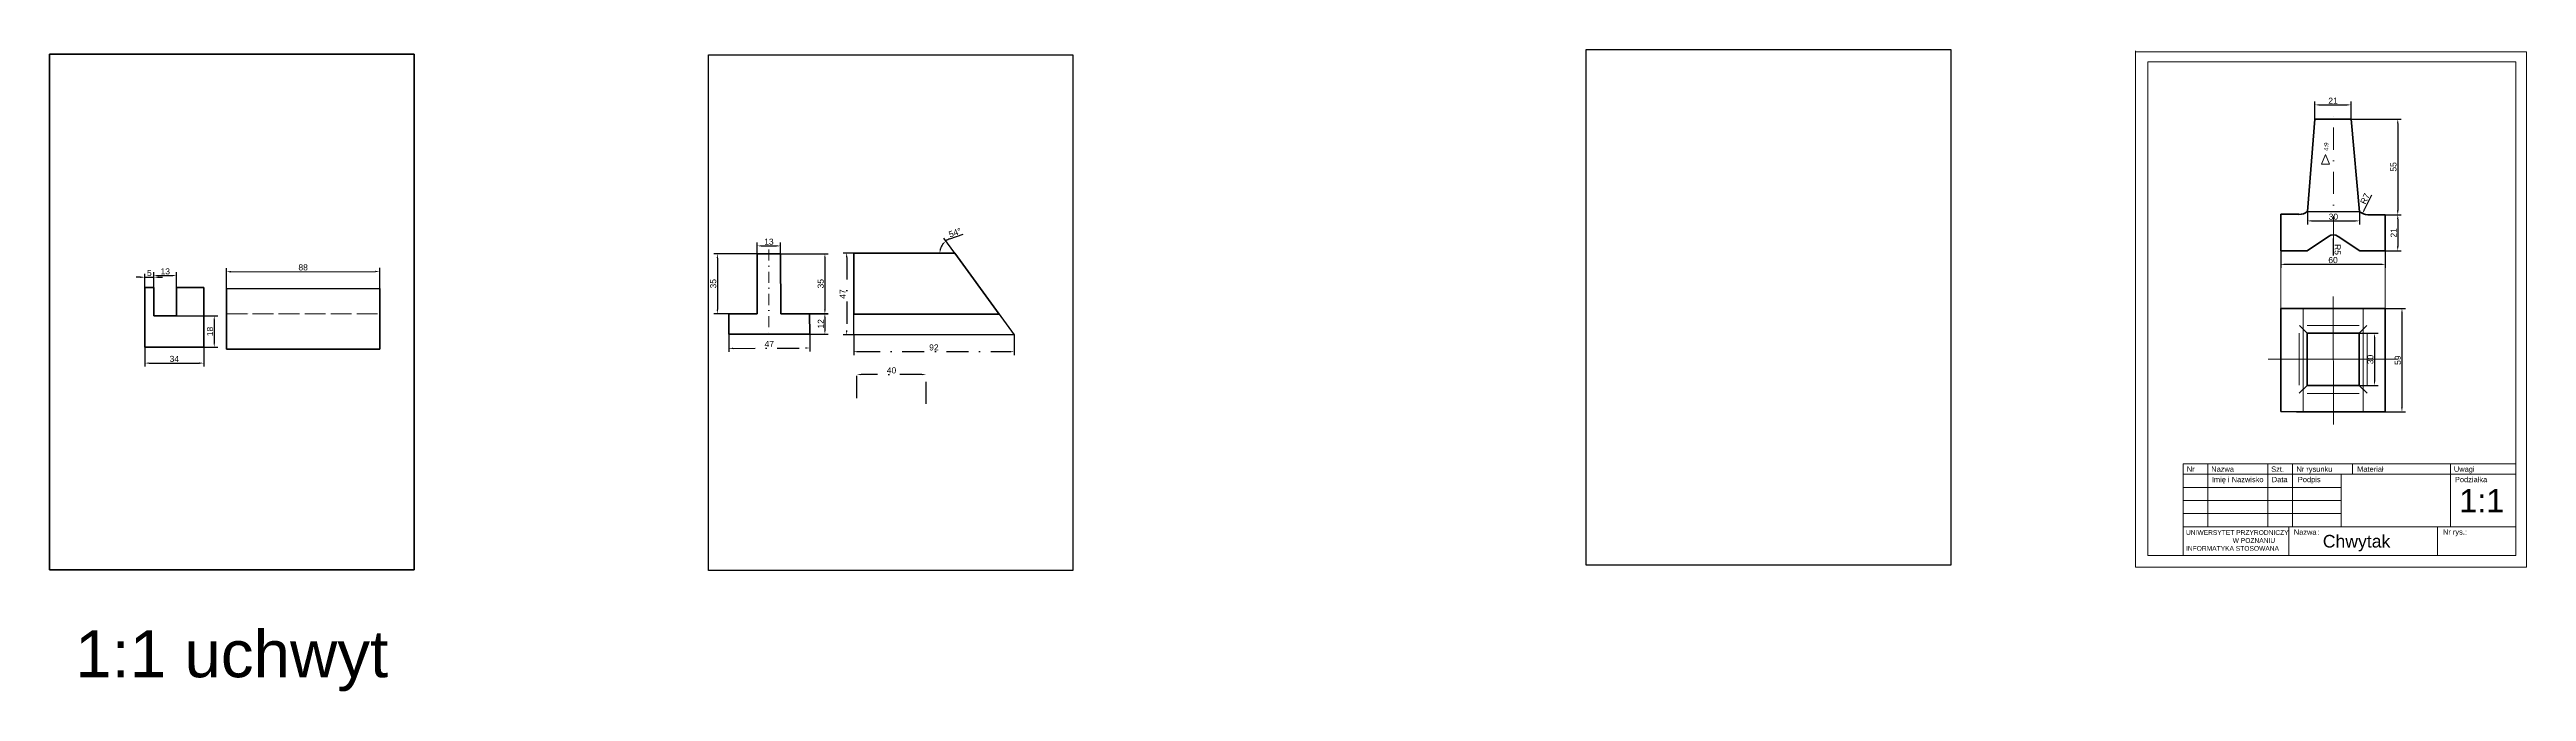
# Model space of a CAD drawing. Header units: millimetres. Extents: x 12400 to 13826, y 6030 to 6400.
import ezdxf

# ---------------------------------------------------------------- set-up
doc = ezdxf.new("R2010")
doc.units = ezdxf.units.MM
for name, pattern in [('ACAD_ISO02W100', [15, 12, -3]), ('ACAD_ISO03W100', [30, 12, -18]), ('ACAD_ISO10W100', [18, 12, -3, 0, -3]), ('KRESKAKROPKA', [25.4, 12.7, -6.35, 0, -6.35])]:
    doc.linetypes.add(name, pattern=pattern)
for name, color, linetype, lineweight in [('linia ciągła cięka', 7, 'Continuous', 30), ('linia ciągła gruba', 7, 'Continuous', 50), ('linia cięka ciągła', 7, 'Continuous', 15), ('linia kreskowa', 7, 'ACAD_ISO02W100', 15), ('linia punktowa cienka', 7, 'KRESKAKROPKA', 15)]:
    doc.layers.add(name, color=color, linetype=linetype, lineweight=lineweight)
doc.styles.get("Standard").update_dxf_attribs({"font": 'arial.ttf'})
doc.dimstyles.new('ISO-25', dxfattribs={"dimtxt": 3.5, "dimasz": 2.5, "dimexe": 2, "dimexo": 0, "dimtad": 1, "dimdec": 0, "dimtxsty": 'Standard', "dimcen": 2.5, "dimadec": 0, "dimazin": 0, "dimtfac": 1, "dimtdec": 0, "dimtmove": 0, "dimatfit": 3, "dimfxl": 1, "dimarcsym": 0})

# ---------------------------------------------------------------- blocks, each defined once
blk = doc.blocks.new('*D4')
at = {"layer": 'Defpoints', "color": 0, "transparency": 16777216}
for p in [(12454.6, 6228.5), (12488.6, 6228.5), (12488.6, 6219.4)]:
    blk.add_point(p, dxfattribs=at)
at = {"layer": 'linia cięka ciągła', "color": 0, "lineweight": -2, "transparency": 16777216}
for p, q in [((12454.6, 6228.5), (12454.6, 6217.4)), ((12488.6, 6228.5), (12488.6, 6217.4)), ((12457.1, 6219.4), (12486.1, 6219.4))]:
    blk.add_line(p, q, dxfattribs=at)
at = {"layer": 'linia cięka ciągła', "color": 0, "transparency": 16777216}
for points in [[(12457.1, 6219.8), (12457.1, 6219), (12454.6, 6219.4)], [(12486.1, 6219.8), (12486.1, 6219), (12488.6, 6219.4)]]:
    blk.add_solid(points, dxfattribs=at)
at = {"layer": 'linia cięka ciągła', "color": 0, "transparency": 16777216, "insert": (12471.6, 6221.8), "char_height": 3.5, "attachment_point": 5}
blk.add_mtext('34', dxfattribs=at)
blk = doc.blocks.new('*D8')
at = {"layer": 'Defpoints', "color": 0, "transparency": 16777216}
for p in [(12459.8, 6268.9), (12454.6, 6262.9), (12459.8, 6262.9)]:
    blk.add_point(p, dxfattribs=at)
at = {"layer": 'linia cięka ciągła', "color": 0, "lineweight": -2, "transparency": 16777216}
for p, q in [((12452.1, 6268.9), (12449.6, 6268.9)), ((12454.6, 6262.9), (12454.6, 6270.9)), ((12454.6, 6268.9), (12459.8, 6268.9)), ((12459.8, 6262.9), (12459.8, 6270.9)), ((12462.3, 6268.9), (12464.8, 6268.9))]:
    blk.add_line(p, q, dxfattribs=at)
at = {"layer": 'linia cięka ciągła', "color": 0, "transparency": 16777216}
for points in [[(12452.1, 6269.3), (12452.1, 6268.4), (12454.6, 6268.9)], [(12462.3, 6269.3), (12462.3, 6268.4), (12459.8, 6268.9)]]:
    blk.add_solid(points, dxfattribs=at)
at = {"layer": 'linia cięka ciągła', "color": 0, "transparency": 16777216, "insert": (12457.2, 6271.3), "char_height": 3.5, "attachment_point": 5}
blk.add_mtext('5', dxfattribs=at)
blk = doc.blocks.new('*D9')
at = {"layer": 'Defpoints', "color": 0, "transparency": 16777216}
for p in [(12472.9, 6269.8), (12459.8, 6262.9), (12472.9, 6262.9)]:
    blk.add_point(p, dxfattribs=at)
at = {"layer": 'linia cięka ciągła', "color": 0, "lineweight": -2, "transparency": 16777216}
for p, q in [((12459.8, 6262.9), (12459.8, 6271.8)), ((12462.3, 6269.8), (12470.4, 6269.8)), ((12472.9, 6262.9), (12472.9, 6271.8))]:
    blk.add_line(p, q, dxfattribs=at)
at = {"layer": 'linia cięka ciągła', "color": 0, "transparency": 16777216}
for points in [[(12462.3, 6270.2), (12462.3, 6269.4), (12459.8, 6269.8)], [(12470.4, 6270.2), (12470.4, 6269.4), (12472.9, 6269.8)]]:
    blk.add_solid(points, dxfattribs=at)
at = {"layer": 'linia cięka ciągła', "color": 0, "transparency": 16777216, "insert": (12466.4, 6272.2), "char_height": 3.5, "attachment_point": 5}
blk.add_mtext('13', dxfattribs=at)
blk = doc.blocks.new('*D10')
at = {"layer": 'Defpoints', "color": 0, "transparency": 16777216}
for p in [(12589.9, 6272.2), (12501.7, 6262.1), (12589.9, 6262.3)]:
    blk.add_point(p, dxfattribs=at)
at = {"layer": 'linia cięka ciągła', "color": 0, "lineweight": -2, "transparency": 16777216}
for p, q in [((12501.7, 6262.1), (12501.7, 6274)), ((12504.2, 6272), (12587.4, 6272.2)), ((12589.9, 6262.3), (12589.9, 6274.2))]:
    blk.add_line(p, q, dxfattribs=at)
at = {"layer": 'linia cięka ciągła', "color": 0, "transparency": 16777216}
for points in [[(12504.2, 6272.5), (12504.2, 6271.6), (12501.7, 6272)], [(12587.4, 6272.6), (12587.4, 6271.8), (12589.9, 6272.2)]]:
    blk.add_solid(points, dxfattribs=at)
at = {"layer": 'linia cięka ciągła', "color": 0, "transparency": 16777216, "insert": (12545.8, 6274.5), "char_height": 3.5, "attachment_point": 5, "rotation": 0.1253}
blk.add_mtext('88', dxfattribs=at)
blk = doc.blocks.new('*D11')
at = {"layer": 'Defpoints', "color": 0, "transparency": 16777216}
for p in [(12472.9, 6246.7), (12472.9, 6228.5), (12494.6, 6228.5)]:
    blk.add_point(p, dxfattribs=at)
at = {"layer": 'linia cięka ciągła', "color": 0, "lineweight": -2, "transparency": 16777216}
for p, q in [((12472.9, 6246.7), (12496.6, 6246.7)), ((12494.6, 6244.2), (12494.6, 6231)), ((12472.9, 6228.5), (12496.6, 6228.5))]:
    blk.add_line(p, q, dxfattribs=at)
at = {"layer": 'linia cięka ciągła', "color": 0, "transparency": 16777216}
for points in [[(12494.2, 6244.2), (12495, 6244.2), (12494.6, 6246.7)], [(12494.2, 6231), (12495, 6231), (12494.6, 6228.5)]]:
    blk.add_solid(points, dxfattribs=at)
at = {"layer": 'linia cięka ciągła', "color": 0, "transparency": 16777216, "insert": (12492.2, 6237.6), "char_height": 3.5, "attachment_point": 5, "rotation": 90}
blk.add_mtext('18', dxfattribs=at)
blk = doc.blocks.new('*D14')
at = {"layer": 'Defpoints', "color": 0, "transparency": 16777216}
for p in [(12807.4, 6282.4), (12820.8, 6286.9), (12820.8, 6282.4)]:
    blk.add_point(p, dxfattribs=at)
at = {"layer": 'linia cięka ciągła', "color": 0, "lineweight": -2, "transparency": 16777216}
for p, q in [((12807.4, 6282.4), (12807.4, 6288.9)), ((12809.9, 6286.9), (12818.3, 6286.9)), ((12820.8, 6282.4), (12820.8, 6288.9))]:
    blk.add_line(p, q, dxfattribs=at)
at = {"layer": 'linia cięka ciągła', "color": 0, "transparency": 16777216}
for points in [[(12809.9, 6287.3), (12809.9, 6286.5), (12807.4, 6286.9)], [(12818.3, 6287.3), (12818.3, 6286.5), (12820.8, 6286.9)]]:
    blk.add_solid(points, dxfattribs=at)
at = {"layer": 'linia cięka ciągła', "color": 0, "transparency": 16777216, "insert": (12814.1, 6289.3), "char_height": 3.5, "attachment_point": 5}
blk.add_mtext('13', dxfattribs=at)
blk = doc.blocks.new('*D16')
at = {"layer": 'Defpoints', "color": 0, "transparency": 16777216}
for p in [(12837.5, 6247.9), (12837.5, 6236.1), (12846.3, 6236.1)]:
    blk.add_point(p, dxfattribs=at)
at = {"layer": 'linia cięka ciągła', "color": 0, "lineweight": -2, "transparency": 16777216}
for p, q in [((12837.5, 6247.9), (12848.3, 6247.9)), ((12837.5, 6236.1), (12848.3, 6236.1)), ((12846.3, 6245.4), (12846.3, 6238.6))]:
    blk.add_line(p, q, dxfattribs=at)
at = {"layer": 'linia cięka ciągła', "color": 0, "transparency": 16777216}
for points in [[(12845.9, 6245.4), (12846.8, 6245.4), (12846.3, 6247.9)], [(12845.9, 6238.6), (12846.8, 6238.6), (12846.3, 6236.1)]]:
    blk.add_solid(points, dxfattribs=at)
at = {"layer": 'linia cięka ciągła', "color": 0, "transparency": 16777216, "insert": (12844, 6242), "char_height": 3.5, "attachment_point": 5, "rotation": 90}
blk.add_mtext('12', dxfattribs=at)
blk = doc.blocks.new('*D17')
at = {"layer": 'Defpoints', "color": 0, "transparency": 16777216}
for p in [(12807.4, 6282.4), (12784.4, 6247.7), (12807.4, 6247.7)]:
    blk.add_point(p, dxfattribs=at)
at = {"layer": 'linia cięka ciągła', "color": 0, "lineweight": -2, "transparency": 16777216}
for p, q in [((12807.4, 6282.4), (12782.4, 6282.4)), ((12784.4, 6279.9), (12784.4, 6250.2)), ((12807.4, 6247.7), (12782.4, 6247.7))]:
    blk.add_line(p, q, dxfattribs=at)
at = {"layer": 'linia cięka ciągła', "color": 0, "transparency": 16777216}
for points in [[(12784, 6279.9), (12784.8, 6279.9), (12784.4, 6282.4)], [(12784, 6250.2), (12784.8, 6250.2), (12784.4, 6247.7)]]:
    blk.add_solid(points, dxfattribs=at)
at = {"layer": 'linia cięka ciągła', "color": 0, "transparency": 16777216, "insert": (12782, 6265.1), "char_height": 3.5, "attachment_point": 5, "rotation": 90}
blk.add_mtext('35', dxfattribs=at)
blk = doc.blocks.new('*D18')
at = {"layer": 'Defpoints', "color": 0, "transparency": 16777216}
for p in [(12820.8, 6282.4), (12821, 6247.8), (12846.3, 6247.8)]:
    blk.add_point(p, dxfattribs=at)
at = {"layer": 'linia cięka ciągła', "color": 0, "lineweight": -2, "transparency": 16777216}
for p, q in [((12820.8, 6282.4), (12848.3, 6282.4)), ((12846.3, 6279.9), (12846.3, 6250.3)), ((12821, 6247.8), (12848.3, 6247.8))]:
    blk.add_line(p, q, dxfattribs=at)
at = {"layer": 'linia cięka ciągła', "color": 0, "transparency": 16777216}
for points in [[(12845.9, 6279.9), (12846.8, 6279.9), (12846.3, 6282.4)], [(12845.9, 6250.3), (12846.8, 6250.3), (12846.3, 6247.8)]]:
    blk.add_solid(points, dxfattribs=at)
at = {"layer": 'linia cięka ciągła', "color": 0, "transparency": 16777216, "insert": (12843.9, 6265.1), "char_height": 3.5, "attachment_point": 5, "rotation": 90}
blk.add_mtext('35', dxfattribs=at)
blk = doc.blocks.new('*D19')
at = {"layer": 'Defpoints', "color": 0, "transparency": 16777216}
for p in [(12790.9, 6236), (12837.6, 6236.1), (12837.6, 6228.1)]:
    blk.add_point(p, dxfattribs=at)
at = {"layer": 'linia punktowa cienka', "color": 0, "lineweight": -2, "transparency": 16777216}
for p, q in [((12790.9, 6236), (12790.9, 6225.9)), ((12837.6, 6236.1), (12837.6, 6226.1)), ((12793.4, 6227.9), (12835.1, 6228.1))]:
    blk.add_line(p, q, dxfattribs=at)
at = {"layer": 'linia punktowa cienka', "color": 0, "transparency": 16777216}
for points in [[(12793.4, 6228.3), (12793.4, 6227.5), (12790.9, 6227.9)], [(12835.1, 6228.5), (12835.1, 6227.7), (12837.6, 6228.1)]]:
    blk.add_solid(points, dxfattribs=at)
at = {"layer": 'linia punktowa cienka', "color": 0, "transparency": 16777216, "insert": (12814.3, 6230.4), "char_height": 3.5, "attachment_point": 5, "rotation": 0.1947}
blk.add_mtext('47', dxfattribs=at)
blk = doc.blocks.new('*D20')
at = {"layer": 'Defpoints', "color": 0, "transparency": 16777216}
for p in [(12862.9, 6282.8), (12858.9, 6235.7), (12862.9, 6235.7)]:
    blk.add_point(p, dxfattribs=at)
at = {"layer": 'linia punktowa cienka', "color": 0, "lineweight": -2, "transparency": 16777216}
for p, q in [((12862.9, 6282.8), (12856.9, 6282.8)), ((12858.9, 6280.3), (12858.9, 6238.2)), ((12862.9, 6235.7), (12856.9, 6235.7))]:
    blk.add_line(p, q, dxfattribs=at)
at = {"layer": 'linia punktowa cienka', "color": 0, "transparency": 16777216}
for points in [[(12858.4, 6280.3), (12859.3, 6280.3), (12858.9, 6282.8)], [(12858.4, 6238.2), (12859.3, 6238.2), (12858.9, 6235.7)]]:
    blk.add_solid(points, dxfattribs=at)
at = {"layer": 'linia punktowa cienka', "color": 0, "transparency": 16777216, "insert": (12856.5, 6259.2), "char_height": 3.5, "attachment_point": 5, "rotation": 90}
blk.add_mtext('47', dxfattribs=at)
blk = doc.blocks.new('*D22')
at = {"layer": 'Defpoints', "color": 0, "transparency": 16777216}
for p in [(12862.9, 6235.7), (12955.3, 6235.7), (12955.3, 6226)]:
    blk.add_point(p, dxfattribs=at)
at = {"layer": 'linia punktowa cienka', "color": 0, "lineweight": -2, "transparency": 16777216}
for p, q in [((12862.9, 6235.7), (12862.9, 6224)), ((12955.3, 6235.7), (12955.3, 6224)), ((12865.4, 6226), (12952.8, 6226))]:
    blk.add_line(p, q, dxfattribs=at)
at = {"layer": 'linia punktowa cienka', "color": 0, "transparency": 16777216}
for points in [[(12865.4, 6226.4), (12865.4, 6225.5), (12862.9, 6226)], [(12952.8, 6226.4), (12952.8, 6225.5), (12955.3, 6226)]]:
    blk.add_solid(points, dxfattribs=at)
at = {"layer": 'linia punktowa cienka', "color": 0, "transparency": 16777216, "insert": (12909.1, 6228.4), "char_height": 3.5, "attachment_point": 5}
blk.add_mtext('92', dxfattribs=at)
blk = doc.blocks.new('*D23')
at = {"layer": 'Defpoints', "color": 0, "transparency": 16777216}
for p in [(12864.7, 6212.8), (12864.7, 6199.3), (12904.7, 6195.9)]:
    blk.add_point(p, dxfattribs=at)
at = {"layer": 'linia punktowa cienka', "color": 0, "lineweight": -2, "transparency": 16777216}
for p, q in [((12864.7, 6199.3), (12864.7, 6214.8)), ((12902.2, 6212.8), (12867.2, 6212.8)), ((12904.7, 6195.9), (12904.7, 6214.8))]:
    blk.add_line(p, q, dxfattribs=at)
at = {"layer": 'linia punktowa cienka', "color": 0, "transparency": 16777216}
for points in [[(12867.2, 6213.2), (12867.2, 6212.4), (12864.7, 6212.8)], [(12902.2, 6213.2), (12902.2, 6212.4), (12904.7, 6212.8)]]:
    blk.add_solid(points, dxfattribs=at)
at = {"layer": 'linia punktowa cienka', "color": 0, "transparency": 16777216, "insert": (12884.7, 6215.2), "char_height": 3.5, "attachment_point": 5}
blk.add_mtext('40', dxfattribs=at)
blk = doc.blocks.new('*D25')
at = {"layer": 'Defpoints', "color": 0, "transparency": 16777216}
for p in [(12862.9, 6282.8), (12912.9, 6285.4), (12921.1, 6282.8), (12921.1, 6282.8), (12946.7, 6247.6)]:
    blk.add_point(p, dxfattribs=at)
at = {"layer": 'linia ciągła cięka', "color": 0, "lineweight": -2, "transparency": 16777216}
for p, q in [((12918.3, 6290.9), (12925.9, 6293.6)), ((12921.1, 6282.8), (12914.9, 6291.3))]:
    blk.add_line(p, q, dxfattribs=at)
for start, end in [(142.6877, 163.3397), (109.3671, 126.0274)]:
    blk.add_arc((12921.1, 6282.8), 8.63, start, end, dxfattribs=at)
at = {"layer": 'linia ciągła cięka', "color": 0, "transparency": 16777216}
for points in [[(12913.3, 6285.2), (12912.4, 6285.3), (12912.5, 6282.8)], [(12914, 6288.3), (12914.6, 6287.7), (12916, 6289.7)]]:
    blk.add_solid(points, dxfattribs=at)
at = {"layer": 'linia ciągła cięka', "color": 0, "transparency": 16777216, "insert": (12921.3, 6294.5), "char_height": 3.5, "attachment_point": 5, "rotation": 19.3671}
blk.add_mtext('54°', dxfattribs=at)
blk = doc.blocks.new('*D28')
at = {"layer": 'Defpoints', "color": 0, "transparency": 16777216}
for p in [(13730, 6236.6), (13730, 6206.5), (13738.9, 6206.5)]:
    blk.add_point(p, dxfattribs=at)
at = {"layer": 'linia ciągła cięka', "color": 0, "lineweight": -2, "transparency": 16777216}
for p, q in [((13730, 6236.6), (13740.9, 6236.6)), ((13738.9, 6234.1), (13738.9, 6209)), ((13730, 6206.5), (13740.9, 6206.5))]:
    blk.add_line(p, q, dxfattribs=at)
at = {"layer": 'linia ciągła cięka', "color": 0, "transparency": 16777216}
for points in [[(13738.5, 6234.1), (13739.3, 6234.1), (13738.9, 6236.6)], [(13738.5, 6209), (13739.3, 6209), (13738.9, 6206.5)]]:
    blk.add_solid(points, dxfattribs=at)
at = {"layer": 'linia ciągła cięka', "color": 0, "transparency": 16777216, "insert": (13736.5, 6221.5), "char_height": 3.5, "attachment_point": 5, "rotation": 90}
blk.add_mtext('30', dxfattribs=at)
blk = doc.blocks.new('*D29')
at = {"layer": 'Defpoints', "color": 0, "transparency": 16777216}
for p in [(13745.1, 6250.9), (13745.1, 6191.4), (13754.7, 6191.4)]:
    blk.add_point(p, dxfattribs=at)
at = {"layer": 'linia ciągła cięka', "color": 0, "lineweight": -2, "transparency": 16777216}
for p, q in [((13745.1, 6250.9), (13756.7, 6250.9)), ((13754.7, 6248.4), (13754.7, 6193.9)), ((13745.1, 6191.4), (13756.7, 6191.4))]:
    blk.add_line(p, q, dxfattribs=at)
at = {"layer": 'linia ciągła cięka', "color": 0, "transparency": 16777216}
for points in [[(13754.3, 6248.4), (13755.1, 6248.4), (13754.7, 6250.9)], [(13754.2, 6193.9), (13755.1, 6193.9), (13754.7, 6191.4)]]:
    blk.add_solid(points, dxfattribs=at)
at = {"layer": 'linia ciągła cięka', "color": 0, "transparency": 16777216, "insert": (13752.3, 6221.1), "char_height": 3.5, "attachment_point": 5, "rotation": 89.9458}
blk.add_mtext('59', dxfattribs=at)
blk = doc.blocks.new('*D30')
at = {"layer": 'Defpoints', "color": 0, "transparency": 16777216}
for p in [(13745.1, 6304.8), (13745.1, 6284.1), (13752.3, 6284.1)]:
    blk.add_point(p, dxfattribs=at)
at = {"layer": 'linia ciągła cięka', "color": 0, "lineweight": -2, "transparency": 16777216}
for p, q in [((13745.1, 6304.8), (13754.3, 6304.8)), ((13752.3, 6302.3), (13752.3, 6286.6)), ((13745.1, 6284.1), (13754.3, 6284.1))]:
    blk.add_line(p, q, dxfattribs=at)
at = {"layer": 'linia ciągła cięka', "color": 0, "transparency": 16777216}
for points in [[(13751.8, 6302.3), (13752.7, 6302.3), (13752.3, 6304.8)], [(13751.8, 6286.6), (13752.7, 6286.6), (13752.3, 6284.1)]]:
    blk.add_solid(points, dxfattribs=at)
at = {"layer": 'linia ciągła cięka', "color": 0, "transparency": 16777216, "insert": (13749.9, 6294.4), "char_height": 3.5, "attachment_point": 5, "rotation": 90}
blk.add_mtext('21', dxfattribs=at)
blk = doc.blocks.new('*D31')
at = {"layer": 'Defpoints', "color": 0, "transparency": 16777216}
for p in [(13725.4, 6359.9), (13745.1, 6304.8), (13752.3, 6304.8)]:
    blk.add_point(p, dxfattribs=at)
at = {"layer": 'linia ciągła cięka', "color": 0, "lineweight": -2, "transparency": 16777216}
for p, q in [((13725.4, 6359.9), (13754.3, 6359.9)), ((13752.3, 6357.4), (13752.3, 6307.3)), ((13745.1, 6304.8), (13754.3, 6304.8))]:
    blk.add_line(p, q, dxfattribs=at)
at = {"layer": 'linia ciągła cięka', "color": 0, "transparency": 16777216}
for points in [[(13751.8, 6357.4), (13752.7, 6357.4), (13752.3, 6359.9)], [(13751.8, 6307.3), (13752.7, 6307.3), (13752.3, 6304.8)]]:
    blk.add_solid(points, dxfattribs=at)
at = {"layer": 'linia ciągła cięka', "color": 0, "transparency": 16777216, "insert": (13749.8, 6332.4), "char_height": 3.5, "attachment_point": 5, "rotation": 90}
blk.add_mtext('55', dxfattribs=at)
blk = doc.blocks.new('*D32')
at = {"layer": 'Defpoints', "color": 0, "transparency": 16777216}
for p in [(13725.4, 6368.1), (13704.5, 6359.9), (13725.4, 6359.9)]:
    blk.add_point(p, dxfattribs=at)
at = {"layer": 'linia ciągła cięka', "color": 0, "lineweight": -2, "transparency": 16777216}
for p, q in [((13704.5, 6359.9), (13704.5, 6370.1)), ((13707, 6368.1), (13722.9, 6368.1)), ((13725.4, 6359.9), (13725.4, 6370.1))]:
    blk.add_line(p, q, dxfattribs=at)
at = {"layer": 'linia ciągła cięka', "color": 0, "transparency": 16777216}
for points in [[(13707, 6368.5), (13707, 6367.7), (13704.5, 6368.1)], [(13722.9, 6368.5), (13722.9, 6367.7), (13725.4, 6368.1)]]:
    blk.add_solid(points, dxfattribs=at)
at = {"layer": 'linia ciągła cięka', "color": 0, "transparency": 16777216, "insert": (13715, 6370.5), "char_height": 3.5, "attachment_point": 5}
blk.add_mtext('21', dxfattribs=at)
blk = doc.blocks.new('*D33')
at = {"layer": 'Defpoints', "color": 0, "transparency": 16777216}
for p in [(13684.9, 6284.1), (13745.1, 6284.1), (13745.1, 6276.3)]:
    blk.add_point(p, dxfattribs=at)
at = {"layer": 'linia ciągła cięka', "color": 0, "lineweight": -2, "transparency": 16777216}
for p, q in [((13684.9, 6284.1), (13684.9, 6274.3)), ((13745.1, 6284.1), (13745.1, 6274.3)), ((13687.4, 6276.3), (13742.6, 6276.3))]:
    blk.add_line(p, q, dxfattribs=at)
at = {"layer": 'linia ciągła cięka', "color": 0, "transparency": 16777216}
for points in [[(13687.4, 6276.7), (13687.4, 6275.8), (13684.9, 6276.3)], [(13742.6, 6276.7), (13742.6, 6275.8), (13745.1, 6276.3)]]:
    blk.add_solid(points, dxfattribs=at)
at = {"layer": 'linia ciągła cięka', "color": 0, "transparency": 16777216, "insert": (13715, 6278.7), "char_height": 3.5, "attachment_point": 5}
blk.add_mtext('60', dxfattribs=at)
blk = doc.blocks.new('*D34')
at = {"layer": 'Defpoints', "color": 0, "transparency": 16777216}
for p in [(13734.9, 6311.7), (13731.9, 6305.5)]:
    blk.add_point(p, dxfattribs=at)
at = {"layer": 'linia ciągła cięka', "color": 0, "lineweight": -2, "transparency": 16777216}
blk.add_line((13737.1, 6316.2), (13733, 6307.7), dxfattribs=at)
at = {"layer": 'linia ciągła cięka', "color": 0, "transparency": 16777216}
blk.add_solid([(13732.6, 6307.9), (13733.4, 6307.5), (13731.9, 6305.5)], dxfattribs=at)
at = {"layer": 'linia ciągła cięka', "color": 0, "transparency": 16777216, "insert": (13733.4, 6314.1), "char_height": 3.5, "attachment_point": 5, "rotation": 64.4425}
blk.add_mtext('R7', dxfattribs=at)
blk = doc.blocks.new('*D35')
at = {"layer": 'Defpoints', "color": 0, "transparency": 16777216}
for p in [(13715.2, 6293.2), (13715.2, 6288.2)]:
    blk.add_point(p, dxfattribs=at)
at = {"layer": 'linia ciągła gruba', "color": 0, "lineweight": -2, "transparency": 16777216}
blk.add_line((13715.2, 6281.3), (13715.2, 6290.7), dxfattribs=at)
at = {"layer": 'linia ciągła gruba', "color": 0, "transparency": 16777216}
blk.add_solid([(13715.6, 6290.7), (13714.8, 6290.7), (13715.2, 6293.2)], dxfattribs=at)
at = {"layer": 'linia ciągła gruba', "color": 0, "transparency": 16777216, "insert": (13717.6, 6284.8), "char_height": 3.5, "attachment_point": 5, "rotation": 270.0604}
blk.add_mtext('R5', dxfattribs=at)
blk = doc.blocks.new('*D36')
at = {"layer": 'Defpoints', "color": 0, "transparency": 16777216}
for p in [(13700.2, 6306.7), (13730.3, 6306.6), (13730.3, 6301.3)]:
    blk.add_point(p, dxfattribs=at)
at = {"layer": 'linia cięka ciągła', "color": 0, "lineweight": -2, "transparency": 16777216}
for p, q in [((13700.2, 6306.7), (13700.2, 6299.3)), ((13730.3, 6306.6), (13730.3, 6299.3)), ((13702.7, 6301.3), (13727.8, 6301.3))]:
    blk.add_line(p, q, dxfattribs=at)
at = {"layer": 'linia cięka ciągła', "color": 0, "transparency": 16777216}
for points in [[(13702.7, 6301.7), (13702.7, 6300.9), (13700.2, 6301.3)], [(13727.8, 6301.7), (13727.8, 6300.9), (13730.3, 6301.3)]]:
    blk.add_solid(points, dxfattribs=at)
at = {"layer": 'linia cięka ciągła', "color": 0, "transparency": 16777216, "insert": (13715.2, 6303.7), "char_height": 3.5, "attachment_point": 5}
blk.add_mtext('30', dxfattribs=at)

msp = doc.modelspace()

# ---------------------------------------------------------------- linework, layer by layer
at = {"lineweight": 18}
for p, q in [((13601.3, 6399.3), (13601.3, 6138.6)), ((13826.4, 6398.7), (13601.3, 6398.7)), ((13608.3, 6108.9), (13608.3, 6392.8)), ((13608.3, 6392.8), (13820.3, 6392.8)), ((13820.3, 6392.8), (13820.3, 6108.9)), ((13826.4, 6138.6), (13826.4, 6398.7)), ((13695.4, 6236.6), (13695.4, 6206.6)), ((13700, 6241), (13730.1, 6241)), ((13734.6, 6236.4), (13734.6, 6206.6)), ((13700, 6201.9), (13730, 6201.9)), ((13797.7, 6161.4), (13628.7, 6161.4)), ((13628.7, 6161.4), (13628.7, 6108.6)), ((13632.3, 6155.4), (13628.7, 6155.4)), ((13632.3, 6155.4), (13820.3, 6155.4)), ((13642.8, 6159.9), (13642.8, 6161.4)), ((13642.8, 6159.9), (13642.8, 6125.1)), ((13677.5, 6158.1), (13677.5, 6161.4)), ((13677.5, 6158.1), (13677.5, 6132.7)), ((13691.6, 6159.8), (13691.6, 6161.4)), ((13691.6, 6159.8), (13691.6, 6147.7)), ((13719.6, 6149.3), (13719.6, 6155.4)), ((13719.6, 6149.3), (13719.6, 6125.1)), ((13726.3, 6161.4), (13726.3, 6155.4)), ((13782.7, 6155.4), (13782.7, 6161.4)), ((13782.7, 6150.9), (13782.7, 6155.4)), ((13782.7, 6150.9), (13782.7, 6125.1)), ((13797.7, 6161.4), (13820.3, 6161.4)), ((13601.3, 6138.6), (13601.3, 6101.8)), ((13632.2, 6147.7), (13628.7, 6147.7)), ((13632.3, 6140.3), (13628.7, 6140.3)), ((13630.4, 6147.7), (13719.6, 6147.7)), ((13632.3, 6140.3), (13719.6, 6140.3)), ((13691.6, 6147.7), (13691.6, 6125.1)), ((13826.4, 6138.6), (13826.4, 6101.8)), ((13632.3, 6132.7), (13628.7, 6132.7)), ((13632.4, 6125.1), (13628.7, 6125.1)), ((13632.3, 6132.7), (13719.6, 6132.7)), ((13632.4, 6125.1), (13820.3, 6125.1)), ((13677.5, 6132.7), (13677.5, 6125.1)), ((13689.5, 6123.7), (13689.5, 6125.1)), ((13689.5, 6123.7), (13689.5, 6108.6)), ((13775.2, 6123.5), (13775.2, 6125.1)), ((13775.2, 6123.5), (13775.2, 6108.6)), ((13608.3, 6108.9), (13608.3, 6108.6)), ((13820.3, 6108.6), (13608.3, 6108.6)), ((13820.3, 6108.9), (13820.3, 6108.6)), ((13601.3, 6101.8), (13826.4, 6101.8))]:
    msp.add_line(p, q, dxfattribs=at)
at = {"lineweight": 50}
for p, q in [((13700.2, 6306.7), (13704.5, 6359.9)), ((13704.5, 6359.9), (13725.4, 6359.9)), ((13730.3, 6306.6), (13725.4, 6359.9)), ((13700.2, 6306.7), (13730.3, 6306.6)), ((13695.3, 6305.1), (13684.9, 6305.1)), ((13684.9, 6305.1), (13684.9, 6284.1)), ((13735, 6304.8), (13745.1, 6304.8)), ((13745.1, 6304.8), (13745.1, 6284.1)), ((13700, 6284.1), (13684.9, 6284.1)), ((13730.5, 6284.1), (13745.1, 6284.1)), ((13684.9, 6225.2), (13684.9, 6250.9)), ((13684.9, 6250.9), (13745.1, 6250.9)), ((13745.1, 6221.4), (13745.1, 6250.9)), ((13700, 6236.6), (13695.6, 6241)), ((13700, 6236.6), (13730, 6236.6)), ((13700.1, 6206.5), (13700, 6236.6)), ((13730, 6236.6), (13734.5, 6241)), ((13730, 6236.6), (13730, 6206.5)), ((13684.9, 6225.2), (13684.9, 6191.5)), ((13745.1, 6221.4), (13745.1, 6191.4)), ((13700.1, 6206.5), (13695.5, 6202)), ((13730, 6206.5), (13700.1, 6206.5)), ((13730, 6206.5), (13734.6, 6202)), ((13684.9, 6191.5), (13693.9, 6191.4)), ((13693.9, 6191.4), (13736.4, 6191.4)), ((13736.4, 6191.4), (13745.1, 6191.4))]:
    msp.add_line(p, q, dxfattribs=at)
for p, q in [((12814.1, 6282.4), (12807.4, 6282.4)), ((12807.4, 6282.4), (12807.4, 6247.7)), ((12814.1, 6282.4), (12820.8, 6282.5)), ((12820.8, 6282.5), (12821, 6247.8)), ((12807.4, 6247.7), (12790.9, 6247.7)), ((12790.9, 6247.7), (12790.9, 6236)), ((12821, 6247.8), (12837.5, 6247.9)), ((12837.5, 6247.9), (12837.6, 6236.1))]:
    msp.add_line(p, q)
at = {"ltscale": 100}
for p, q in [((12862.9, 6236.5), (12862.9, 6282.8)), ((12862.9, 6282.8), (12921.1, 6282.8)), ((12921.1, 6282.8), (12955.3, 6235.7)), ((12862.9, 6235.7), (12862.9, 6236.5)), ((12955.3, 6235.7), (12862.9, 6235.7))]:
    msp.add_line(p, q, dxfattribs=at)
at = {"linetype": 'ACAD_ISO03W100', "lineweight": 18, "ltscale": 25}
for p, q in [((13684.9, 6250.9), (13684.9, 6284.1)), ((13745.1, 6250.9), (13745.1, 6284.1)), ((13697.8, 6236.5), (13697.8, 6250.9)), ((13732.4, 6236.5), (13732.4, 6250.9)), ((13697.8, 6236.5), (13697.8, 6206.7)), ((13732.4, 6236.5), (13732.4, 6227.6)), ((13732.4, 6227.6), (13732.4, 6191.4)), ((13697.8, 6206.7), (13697.8, 6191.4))]:
    msp.add_line(p, q, dxfattribs=at)
at = {"linetype": 'ACAD_ISO10W100', "lineweight": 18, "ltscale": 60}
for p, q in [((13715, 6257.7), (13715.2, 6184)), ((13677.6, 6221.7), (13752.5, 6221.7))]:
    msp.add_line(p, q, dxfattribs=at)
at = {"lineweight": 50}
for centre, radius, start, end in [((13695.6, 6312.1), 7.05, 267.9118, 310.4779), ((13734.9, 6311.7), 6.86, 227.953, 270.5365)]:
    msp.add_arc(centre, radius, start, end, dxfattribs=at)
at = {"layer": 'linia ciągła cięka', "ltscale": 100}
for p, q in [((12779.2, 6397), (12989.2, 6397)), ((12779.2, 6100), (12779.2, 6397)), ((12989.2, 6397), (12989.2, 6100)), ((13284.8, 6400), (13494.8, 6400)), ((13284.8, 6103), (13284.8, 6400)), ((13494.8, 6400), (13494.8, 6103)), ((12862.9, 6247.5), (12947.1, 6247.6)), ((12989.2, 6100), (12779.2, 6100)), ((13494.8, 6103), (13284.8, 6103))]:
    msp.add_line(p, q, dxfattribs=at)
at = {"layer": 'linia ciągła gruba'}
for p, q in [((12399.7, 6397.3), (12609.7, 6397.3)), ((12399.7, 6100.3), (12399.7, 6397.3)), ((12609.7, 6397.3), (12609.7, 6100.3)), ((13700, 6284.1), (13712.4, 6292.4)), ((13718, 6292.4), (13730.5, 6284.1)), ((12807.4, 6247.7), (12807.4, 6282.4)), ((12807.4, 6282.4), (12820.8, 6282.4)), ((12820.8, 6282.4), (12821, 6247.8)), ((12862.9, 6282.8), (12862.9, 6247.5)), ((12921.1, 6282.8), (12862.9, 6282.8)), ((12946.7, 6247.6), (12921.1, 6282.8)), ((12459.8, 6262.9), (12454.6, 6262.9)), ((12454.6, 6262.9), (12454.6, 6228.5)), ((12459.8, 6246.7), (12459.8, 6262.9)), ((12472.9, 6262.5), (12472.9, 6262.9)), ((12472.9, 6262.9), (12488.6, 6262.9)), ((12472.9, 6262.5), (12472.9, 6246.7)), ((12488.6, 6262.9), (12488.6, 6262.5)), ((12488.6, 6228.5), (12488.6, 6262.5)), ((12589.9, 6262.3), (12501.7, 6262.1)), ((12501.7, 6262.1), (12501.7, 6227.4)), ((12589.9, 6227.4), (12589.9, 6262.3)), ((12472.9, 6246.7), (12459.8, 6246.7)), ((12790.9, 6236), (12790.9, 6247.7)), ((12790.9, 6247.7), (12807.4, 6247.7)), ((12837.6, 6236.1), (12790.9, 6236)), ((12821, 6247.8), (12837.5, 6247.8)), ((12837.5, 6247.8), (12837.6, 6236.1)), ((12862.9, 6247.5), (12946.7, 6247.6)), ((12455, 6228.5), (12454.6, 6228.5)), ((12455, 6228.5), (12488.6, 6228.5)), ((12501.7, 6227.4), (12589.9, 6227.4)), ((12609.7, 6100.3), (12399.7, 6100.3))]:
    msp.add_line(p, q, dxfattribs=at)
msp.add_arc((13715.2, 6288.2), 5, 56.371, 123.7296, dxfattribs=at)
at = {"layer": 'linia cięka ciągła'}
for p, q in [((13710.6, 6339.6), (13708.3, 6333.9)), ((13712.9, 6333.9), (13710.6, 6339.6)), ((13708.3, 6333.9), (13712.9, 6333.9))]:
    msp.add_line(p, q, dxfattribs=at)
at = {"layer": 'linia kreskowa'}
for p, q in [((12501.7, 6247.8), (12590, 6247.8)), ((12514.5, 6247.8), (12514.5, 6247.8)), ((12589.9, 6247.8), (12589.9, 6247.8))]:
    msp.add_line(p, q, dxfattribs=at)
at = {"layer": 'linia punktowa cienka'}
msp.add_line((13715.2, 6291.3), (13715.2, 6363.2), dxfattribs=at)
at = {"layer": 'linia punktowa cienka', "ltscale": 0.5}
msp.add_line((12814.1, 6284.8), (12814.1, 6234.3), dxfattribs=at)

# ---------------------------------------------------------------- texts
at = {"lineweight": 18}
msp.add_text('Nr        Nazwa                  Szt.      Nr rysunku            Materiał                                  Uwagi', height=3.0675, dxfattribs=at).set_placement((13630.8, 6156.8))
at = {"lineweight": 50}
for s, height, p in [('1:1', 13.33, (13787.7, 6133.5)), ('Chwytak', 7.26, (13709.1, 6113.2))]:
    msp.add_text(s, height=height, dxfattribs=at).set_placement(p)
at = {"lineweight": 18, "attachment_point": 1}
for s, insert, char_height in [('Imię i Nazwisko    Data     Podpis                                                                 Podziałka', (13645.2, 6153.9), 3.0675), ('UNIWERSYTET PRZYRODNICZY\\P^I               W POZNANIU\\PINFORMATYKA STOSOWANA', (13630.3, 6123.2), 2.739), ('Nazwa', (13692.4, 6123.6), 3.07), (':', (13706, 6123.6), 3.07), ('Nr rys.:', (13778.3, 6123.7), 3.07)]:
    msp.add_mtext(s, dxfattribs=dict(at, insert=insert, char_height=char_height))
at = {"layer": 'linia cięka ciągła', "insert": (13709.8, 6341.6), "char_height": 2.5, "attachment_point": 1, "rotation": 90}
msp.add_mtext_dynamic_manual_height_columns('4:9', width=11.185, gutter_width=12.5, heights=[0], dxfattribs=at)
at = {"layer": 'linia cięka ciągła', "attachment_point": 1}
for s, width, gutter_width, insert, char_height in [('1:1 Uchwyt to telefony', 148.591, 0.0752, (13723.7, 6182.7), 0.015), ('1:1 uchwyt ', 547.67, 0.338, (12414.5, 6065.5), 27.007)]:
    msp.add_mtext_dynamic_manual_height_columns(s, width=width, gutter_width=gutter_width, heights=[0], dxfattribs=dict(at, insert=insert, char_height=char_height))

# ---------------------------------------------------------------- dimensions: what is measured, and where the dimension line sits
at = {"layer": 'linia ciągła cięka'}
for base, p1, p2, picture, middle in [((13725.4, 6368.1), (13704.5, 6359.9), (13725.4, 6359.9), '*D32', (13715, 6370.5)), ((13745.1, 6276.3), (13684.9, 6284.1), (13745.1, 6284.1), '*D33', (13715, 6278.7))]:
    dim = msp.add_linear_dim(base=base, p1=p1, p2=p2, dimstyle='ISO-25', dxfattribs=at)
    dim.commit()
    dim.dimension.update_dxf_attribs({"geometry": picture, "text_midpoint": middle})
for base, p1, p2, picture, middle in [((13752.3, 6304.8), (13725.4, 6359.9), (13745.1, 6304.8), '*D31', (13749.8, 6332.4)), ((13752.3, 6284.1), (13745.1, 6304.8), (13745.1, 6284.1), '*D30', (13749.9, 6294.4)), ((13738.9, 6206.5), (13730, 6236.6), (13730, 6206.5), '*D28', (13736.5, 6221.5))]:
    dim = msp.add_linear_dim(base=base, p1=p1, p2=p2, angle=90, dimstyle='ISO-25', dxfattribs=at)
    dim.commit()
    dim.dimension.update_dxf_attribs({"geometry": picture, "text_midpoint": middle})
dim = msp.add_radius_dim(center=(13734.9, 6311.7), mpoint=(13731.9, 6305.5), dimstyle='ISO-25', dxfattribs=at)
dim.commit()
dim.dimension.update_dxf_attribs({"geometry": '*D34', "text_midpoint": (13735.6, 6313.1), "dimtype": 164})
dim = msp.add_angular_dim_2l(base=(12912.9, 6285.4), line1=((12921.1, 6282.8), (12862.9, 6282.8)), line2=((12946.7, 6247.6), (12921.1, 6282.8)), dimstyle='ISO-25', dxfattribs=at)
dim.commit()
dim.dimension.update_dxf_attribs({"geometry": '*D25', "text_midpoint": (12921.3, 6294.5)})
dim = msp.add_aligned_dim(p1=(13745.1303, 6250.8734), p2=(13745.0741, 6191.4299), distance=9.5867, dimstyle='ISO-25', dxfattribs=at)
dim.commit()
dim.dimension.update_dxf_attribs({"geometry": '*D29', "text_midpoint": (13752.2769, 6221.1449)})
at = {"layer": 'linia ciągła gruba'}
dim = msp.add_radius_dim(center=(13715.2, 6288.2), mpoint=(13715.2, 6293.2), dimstyle='ISO-25', dxfattribs=at)
dim.commit()
dim.dimension.update_dxf_attribs({"geometry": '*D35', "text_midpoint": (13715.2, 6284.8), "dimtype": 164})
at = {"layer": 'linia cięka ciągła'}
for base, p1, p2, picture, middle in [((13730.3, 6301.3), (13700.2, 6306.7), (13730.3, 6306.6), '*D36', (13715.2, 6303.7)), ((12820.8, 6286.9), (12807.4, 6282.4), (12820.8, 6282.4), '*D14', (12814.1, 6289.3)), ((12459.8, 6268.9), (12454.6, 6262.9), (12459.8, 6262.9), '*D8', (12457.2, 6271.3)), ((12472.9, 6269.8), (12459.8, 6262.9), (12472.9, 6262.9), '*D9', (12466.4, 6272.2)), ((12488.6, 6219.4), (12454.6, 6228.5), (12488.6, 6228.5), '*D4', (12471.6, 6221.8))]:
    dim = msp.add_linear_dim(base=base, p1=p1, p2=p2, dimstyle='ISO-25', dxfattribs=at)
    dim.commit()
    dim.dimension.update_dxf_attribs({"geometry": picture, "text_midpoint": middle})
for base, p1, p2, picture, middle in [((12784.4, 6247.7), (12807.4, 6282.4), (12807.4, 6247.7), '*D17', (12782, 6265.1)), ((12846.3, 6247.8), (12820.8, 6282.4), (12821, 6247.8), '*D18', (12843.9, 6265.1)), ((12494.6, 6228.5), (12472.9, 6246.7), (12472.9, 6228.5), '*D11', (12492.2, 6237.6)), ((12846.3, 6236.1), (12837.5, 6247.9), (12837.5, 6236.1), '*D16', (12844, 6242))]:
    dim = msp.add_linear_dim(base=base, p1=p1, p2=p2, angle=90, dimstyle='ISO-25', dxfattribs=at)
    dim.commit()
    dim.dimension.update_dxf_attribs({"geometry": picture, "text_midpoint": middle})
dim = msp.add_aligned_dim(p1=(12501.7, 6262.1), p2=(12589.9, 6262.3), distance=9.9, dimstyle='ISO-25', dxfattribs=at)
dim.commit()
dim.dimension.update_dxf_attribs({"geometry": '*D10', "text_midpoint": (12545.8, 6274.5)})
at = {"layer": 'linia punktowa cienka'}
dim = msp.add_linear_dim(base=(12858.9, 6235.7), p1=(12862.9, 6282.8), p2=(12862.9, 6235.7), angle=90, dimstyle='ISO-25', dxfattribs=at)
dim.commit()
dim.dimension.update_dxf_attribs({"geometry": '*D20', "text_midpoint": (12856.5, 6259.2)})
dim = msp.add_aligned_dim(p1=(12790.9, 6236), p2=(12837.6, 6236.1), distance=-8.1, dimstyle='ISO-25', dxfattribs=at)
dim.commit()
dim.dimension.update_dxf_attribs({"geometry": '*D19', "text_midpoint": (12814.3, 6230.4)})
for base, p1, p2, picture, middle in [((12955.3, 6226), (12862.9, 6235.7), (12955.3, 6235.7), '*D22', (12909.1, 6228.4)), ((12864.7, 6212.8), (12904.7, 6195.9), (12864.7, 6199.3), '*D23', (12884.7, 6215.2))]:
    dim = msp.add_linear_dim(base=base, p1=p1, p2=p2, dimstyle='ISO-25', dxfattribs=at)
    dim.commit()
    dim.dimension.update_dxf_attribs({"geometry": picture, "text_midpoint": middle})

doc.saveas('drawing.dxf')
